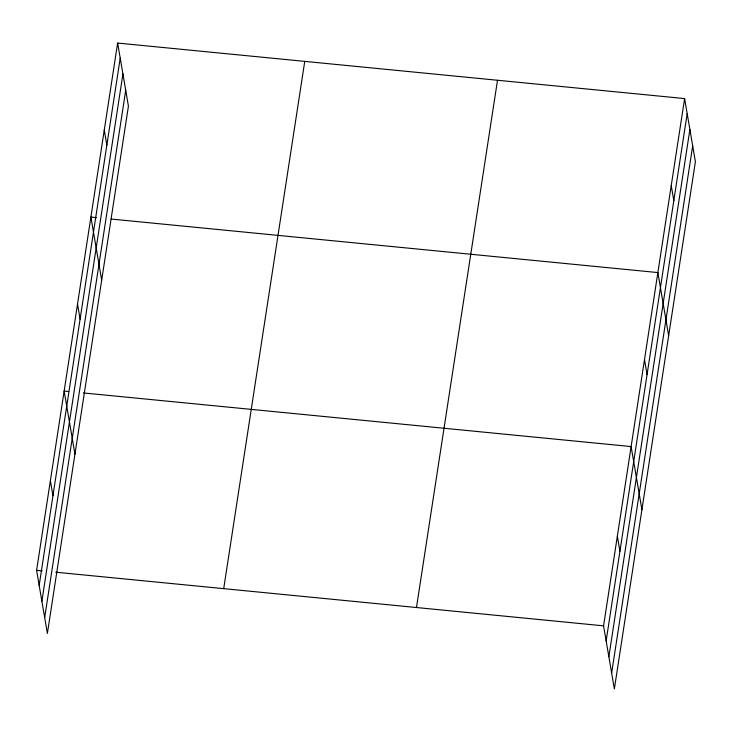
<?xml version="1.0" encoding="UTF-8"?>
<svg xmlns="http://www.w3.org/2000/svg" width="732" height="732" viewBox="0 0 732 732"><rect width="100%" height="100%" fill="white"/><g stroke="black" fill="none" stroke-linecap="round" stroke-linejoin="round"><path stroke-width="1.1" d="M117.642 43.06L128.429 106.158L47.388 633.427L36.6 570.329L117.642 43.06L684.612 98.573L695.4 161.671L614.358 688.94L603.571 625.842L684.612 98.573M39.171 585.38L120.222 58.112M41.88 601.237L122.93 73.969M44.679 617.57L125.721 90.301M223.699 588.647L304.75 61.378M416.471 607.523L497.513 80.255M606.142 640.884L687.183 113.616M608.85 656.741L689.901 129.472M611.641 673.083L692.692 145.814M96.532 217.614L90.896 217.065L101.684 280.164M111.191 219.051L657.867 272.569L668.655 335.668M68.662 391.501L64.16 391.062L74.939 454.16M83.32 392.938L631.121 446.566L641.909 509.664M36.6 570.329L42.236 570.887M55.76 572.204L603.571 625.842M671.244 185.571L673.815 200.614M644.499 359.568L647.07 374.619M617.351 536.199L619.922 551.251M104.273 130.058L106.845 145.11M77.528 304.064L80.099 319.106M50.38 480.695L52.951 495.747"/></g></svg>
